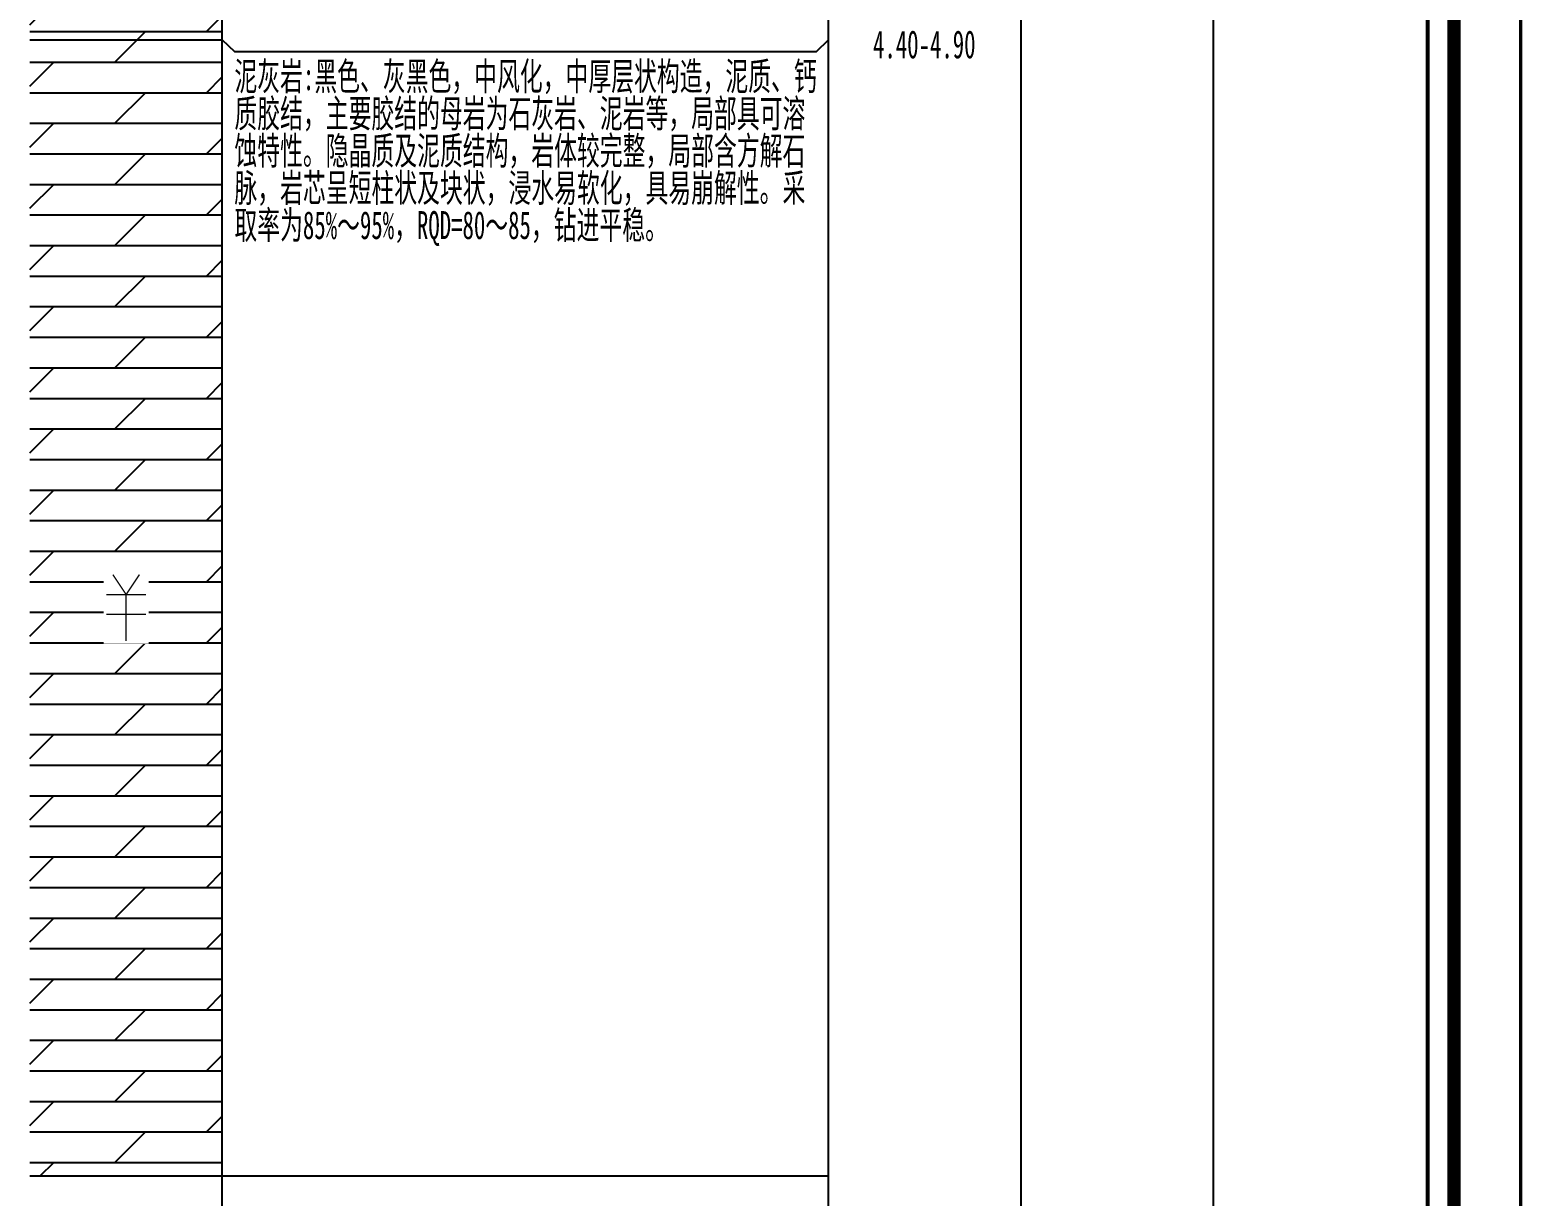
# Model space of a CAD drawing. Header units: millimetres. Extents: x 1264 to 9491, y 619 to 916.
# Drawn here: x 2698.4 to 2810.7, y 682.9 to 770.6 of the extents above; entities that cross this region are included whole.
import ezdxf

# ---------------------------------------------------------------- set-up
doc = ezdxf.new("R2010")
doc.units = ezdxf.units.MM
doc.styles.add('成果图表体', font='simfang_0.ttf', dxfattribs={"width": 0.6, "height": 2.1})
pattern_1 = [(0, (0, 0), (0, 2.3), []), (45, (0, 0), (4e-16, 4.5999997), [3.252691, -6.505382])]

# ---------------------------------------------------------------- blocks, each defined once
blk = doc.blocks.new('FH_ZHONG.dwg', base_point=(0, 0.03))
blk.add_wipeout([(-1.7, -2.67), (1.7, -2.67), (1.7, 2.73), (-1.7, 2.73)])
at = {"color": 7, "const_width": 0.1}
for points in [[(-1, 2.53), (0, 1.03), (1, 2.53)], [(-1.5, 1.03), (1.5, 1.03)], [(0, 1.03), (0, -2.47)], [(-1.5, -0.47), (1.5, -0.47)]]:
    blk.add_lwpolyline(points, dxfattribs=at)
blk = doc.blocks.new('柱状图图框模板-(昇龙标准).dwg6', base_point=(27, 229))
for points, const_width in [([(0, 0), (210, 0), (210, 297), (0, 297)], 0.25), ([(25, 5), (205, 5), (205, 292), (25, 292)], 1), ([(27, 265), (203, 265), (203, 17), (27, 17)], 0.3)]:
    blk.add_lwpolyline(points, close=True, dxfattribs=dict(const_width=const_width))

msp = doc.modelspace()

# ---------------------------------------------------------------- hatches: boundary and pattern name
at = {"linetype": 'Continuous'}
h = msp.add_hatch(dxfattribs=at)
h.set_pattern_fill('GKNHY1', scale=0.5, style=0, pattern_type=2)
h.set_pattern_definition(pattern_1)
h.paths.add_polyline_path([(2698.4, 769.89), (2712.89, 769.89), (2712.89, 789.89), (2698.4, 789.89)])
h = msp.add_hatch(dxfattribs=at)
h.set_pattern_fill('GKNHY1', scale=0.5, style=0, pattern_type=2)
h.set_pattern_definition(pattern_1)
h.paths.add_polyline_path([(2698.4, 684.39), (2712.89, 684.39), (2712.89, 769.89), (2698.4, 769.89)])

# ---------------------------------------------------------------- linework, layer by layer
at = {"color": 0}
for points in [[(2712.89, 635.89), (2712.89, 819.89)], [(2712.89, 635.89), (2712.89, 819.89)], [(2758.52, 635.89), (2758.52, 819.89)], [(2758.52, 635.89), (2758.52, 819.89)], [(2773.01, 635.89), (2773.01, 819.89)], [(2773.01, 635.89), (2773.01, 819.89)], [(2787.49, 635.89), (2787.49, 819.89)], [(2787.49, 635.89), (2787.49, 819.89)], [(2803.59, 635.89), (2803.59, 819.89)], [(2712.89, 769.89), (2712.89, 789.89)], [(2758.52, 769.89), (2758.52, 789.89)], [(2712.89, 769.89), (2713.8, 768.99)], [(2712.89, 684.39), (2712.89, 769.89)], [(2757.61, 768.99), (2758.52, 769.89)], [(2758.52, 684.39), (2758.52, 769.89)], [(2713.8, 768.99), (2757.61, 768.99)], [(2712.89, 684.39), (2758.52, 684.39)]]:
    msp.add_lwpolyline(points, dxfattribs=at)
at = {"color": 7, "flags": 128}
for points in [[(2698.4, 769.89), (2712.89, 769.89)], [(2698.4, 684.39), (2712.89, 684.39)]]:
    msp.add_lwpolyline(points, dxfattribs=at)

# ---------------------------------------------------------------- texts
at = {"color": 0, "style": '成果图表体', "width": 0.6}
msp.add_text('4.40-4.90', height=2.1, dxfattribs=at).set_placement((2761.86, 768.49))
at = {"color": 0, "insert": (2713.8, 768.19), "char_height": 2.1, "width": 43.8045, "attachment_point": 1, "line_spacing_factor": 0.8, "style": '成果图表体'}
msp.add_mtext('\\A1;泥灰岩:黑色、灰黑色，中风化，中厚层状构造，泥质、钙质胶结，主要胶结的母岩为石灰岩、泥岩等，局部具可溶蚀特性。隐晶质及泥质结构，岩体较完整，局部含方解石脉，岩芯呈短柱状及块状，浸水易软化，具易崩解性。采取率为85%～95%，RQD=80～85，钻进平稳。', dxfattribs=at)

# ---------------------------------------------------------------- next in the draw order: block references
msp.add_blockref('FH_ZHONG.dwg', (2705.65, 727.14))

# ---------------------------------------------------------------- next in the draw order: block references
msp.add_blockref('柱状图图框模板-(昇龙标准).dwg6', (2627.59, 847.89))

doc.saveas('drawing.dxf')
